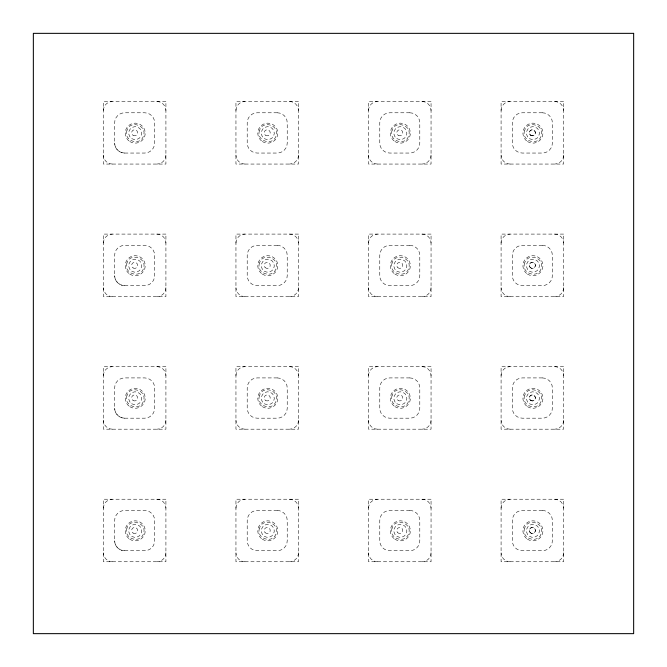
<?xml version="1.0" encoding="UTF-8"?>
<svg xmlns="http://www.w3.org/2000/svg" width="667" height="667" viewBox="0 0 667 667"><rect width="100%" height="100%" fill="white"/><g stroke="black" fill="none" stroke-linecap="round" stroke-linejoin="round"><path stroke-width="0.5" stroke-dasharray="3.33 2.5" d="M124.646 153.051L144.656 153.051A10.005 10.005 0 0 0 154.661 143.046L154.661 122.786A10.005 10.005 0 0 0 144.656 112.781L124.646 112.781A10.005 10.005 0 0 0 114.641 122.786L114.641 143.046A10.005 10.005 0 0 0 124.646 153.051A10.005 10.005 0 0 1 114.641 143.046M124.646 285.618L144.656 285.618A10.005 10.005 0 0 0 154.661 275.613L154.661 255.353A10.005 10.005 0 0 0 144.656 245.348L124.646 245.348A10.005 10.005 0 0 0 114.641 255.353L114.641 275.613A10.005 10.005 0 0 0 124.646 285.618A10.005 10.005 0 0 1 114.641 275.613M124.646 418.184L144.656 418.184A10.005 10.005 0 0 0 154.661 408.179L154.661 387.919A10.005 10.005 0 0 0 144.656 377.914L124.646 377.914A10.005 10.005 0 0 0 114.641 387.919L114.641 408.179A10.005 10.005 0 0 0 124.646 418.184A10.005 10.005 0 0 1 114.641 408.179M124.646 550.75L144.656 550.75A10.005 10.005 0 0 0 154.661 540.745L154.661 520.485A10.005 10.005 0 0 0 144.656 510.48L124.646 510.48A10.005 10.005 0 0 0 114.641 520.485L114.641 540.745A10.005 10.005 0 0 0 124.646 550.75A10.005 10.005 0 0 1 114.641 540.745M563.615 155.052A9.005 9.005 0 0 1 554.611 164.057M510.088 164.057A9.005 9.005 0 0 1 501.084 155.052M501.084 110.53A9.005 9.005 0 0 1 510.088 101.526M554.611 101.526A9.005 9.005 0 0 1 563.615 110.53M431.049 155.052A9.005 9.005 0 0 1 422.044 164.057M377.522 164.057A9.005 9.005 0 0 1 368.517 155.052M368.517 110.53A9.005 9.005 0 0 1 377.522 101.526M422.044 101.526A9.005 9.005 0 0 1 431.049 110.53M563.615 420.185A9.005 9.005 0 0 1 554.611 429.189M510.088 429.189A9.005 9.005 0 0 1 501.084 420.185M501.084 375.663A9.005 9.005 0 0 1 510.088 366.658M554.611 366.658A9.005 9.005 0 0 1 563.615 375.663M165.916 552.751A9.005 9.005 0 0 1 156.912 561.756M112.39 561.756A9.005 9.005 0 0 1 103.385 552.751M103.385 508.229A9.005 9.005 0 0 1 112.39 499.224M156.912 499.224A9.005 9.005 0 0 1 165.916 508.229M431.049 420.185A9.005 9.005 0 0 1 422.044 429.189M377.522 429.189A9.005 9.005 0 0 1 368.517 420.185M368.517 375.663A9.005 9.005 0 0 1 377.522 366.658M422.044 366.658A9.005 9.005 0 0 1 431.049 375.663M298.483 420.185A9.005 9.005 0 0 1 289.478 429.189M244.956 429.189A9.005 9.005 0 0 1 235.951 420.185M235.951 375.663A9.005 9.005 0 0 1 244.956 366.658M289.478 366.658A9.005 9.005 0 0 1 298.483 375.663M165.916 287.619A9.005 9.005 0 0 1 156.912 296.623M112.39 296.623A9.005 9.005 0 0 1 103.385 287.619M103.385 243.096A9.005 9.005 0 0 1 112.39 234.092M156.912 234.092A9.005 9.005 0 0 1 165.916 243.096M298.483 155.052A9.005 9.005 0 0 1 289.478 164.057M244.956 164.057A9.005 9.005 0 0 1 235.951 155.052M235.951 110.53A9.005 9.005 0 0 1 244.956 101.526M289.478 101.526A9.005 9.005 0 0 1 298.483 110.53M563.615 287.619A9.005 9.005 0 0 1 554.611 296.623M510.088 296.623A9.005 9.005 0 0 1 501.084 287.619M501.084 243.096A9.005 9.005 0 0 1 510.088 234.092M554.611 234.092A9.005 9.005 0 0 1 563.615 243.096M563.615 552.751A9.005 9.005 0 0 1 554.611 561.756M510.088 561.756A9.005 9.005 0 0 1 501.084 552.751M501.084 508.229A9.005 9.005 0 0 1 510.088 499.224M554.611 499.224A9.005 9.005 0 0 1 563.615 508.229M431.049 552.751A9.005 9.005 0 0 1 422.044 561.756M377.522 561.756A9.005 9.005 0 0 1 368.517 552.751M368.517 508.229A9.005 9.005 0 0 1 377.522 499.224M422.044 499.224A9.005 9.005 0 0 1 431.049 508.229M165.916 420.185A9.005 9.005 0 0 1 156.912 429.189M112.39 429.189A9.005 9.005 0 0 1 103.385 420.185M103.385 375.663A9.005 9.005 0 0 1 112.39 366.658M156.912 366.658A9.005 9.005 0 0 1 165.916 375.663M431.049 287.619A9.005 9.005 0 0 1 422.044 296.623M377.522 296.623A9.005 9.005 0 0 1 368.517 287.619M368.517 243.096A9.005 9.005 0 0 1 377.522 234.092M422.044 234.092A9.005 9.005 0 0 1 431.049 243.096M165.916 155.052A9.005 9.005 0 0 1 156.912 164.057M112.39 164.057A9.005 9.005 0 0 1 103.385 155.052M103.385 110.53A9.005 9.005 0 0 1 112.39 101.526M156.912 101.526A9.005 9.005 0 0 1 165.916 110.53M298.483 287.619A9.005 9.005 0 0 1 289.478 296.623M244.956 296.623A9.005 9.005 0 0 1 235.951 287.619M235.951 243.096A9.005 9.005 0 0 1 244.956 234.092M289.478 234.092A9.005 9.005 0 0 1 298.483 243.096M298.483 552.751A9.005 9.005 0 0 1 289.478 561.756M244.956 561.756A9.005 9.005 0 0 1 235.951 552.751M235.951 508.229A9.005 9.005 0 0 1 244.956 499.224M289.478 499.224A9.005 9.005 0 0 1 298.483 508.229M126.955 130.44C123.078 140.937 140.437 146.598 143.505 135.835C147.374 125.338 130.015 119.676 126.955 130.44M126.955 263.006C123.078 273.503 140.437 279.165 143.505 268.401C147.374 257.904 130.015 252.243 126.955 263.006M126.955 395.573C123.078 406.07 140.437 411.731 143.505 400.967C147.374 390.47 130.015 384.809 126.955 395.573M126.955 528.139C123.078 538.636 140.437 544.297 143.505 533.533C147.374 523.036 130.015 517.375 126.955 528.139M259.521 130.44C255.644 140.937 273.003 146.598 276.071 135.835C279.94 125.338 262.581 119.676 259.521 130.44M259.521 263.006C255.644 273.503 273.003 279.165 276.071 268.401C279.94 257.904 262.581 252.243 259.521 263.006M259.521 395.573C255.644 406.07 273.003 411.731 276.071 400.967C279.94 390.47 262.581 384.809 259.521 395.573M259.521 528.139C255.644 538.636 273.003 544.297 276.071 533.533C279.94 523.036 262.581 517.375 259.521 528.139M392.088 130.44C388.211 140.937 405.569 146.598 408.638 135.835C412.506 125.338 395.147 119.676 392.088 130.44M392.088 263.006C388.211 273.503 405.569 279.165 408.638 268.401C412.506 257.904 395.147 252.243 392.088 263.006M392.088 395.573C388.211 406.07 405.569 411.731 408.638 400.967C412.506 390.47 395.147 384.809 392.088 395.573M392.088 528.139C388.211 538.636 405.569 544.297 408.638 533.533C412.506 523.036 395.147 517.375 392.088 528.139M524.654 130.44C520.777 140.937 538.136 146.598 541.204 135.835C545.072 125.338 527.714 119.676 524.654 130.44M524.654 263.006C520.777 273.503 538.136 279.165 541.204 268.401C545.072 257.904 527.714 252.243 524.654 263.006M524.654 395.573C520.777 406.07 538.136 411.731 541.204 400.967C545.072 390.47 527.714 384.809 524.654 395.573M524.654 528.139C520.777 538.636 538.136 544.297 541.204 533.533C545.072 523.036 527.714 517.375 524.654 528.139M165.916 101.526L103.385 101.526L103.385 164.057L165.916 164.057L165.916 101.526M298.483 101.526L235.951 101.526L235.951 164.057L298.483 164.057L298.483 101.526M431.049 101.526L368.517 101.526L368.517 164.057L431.049 164.057L431.049 101.526M563.615 101.526L501.084 101.526L501.084 164.057L563.615 164.057L563.615 101.526M277.222 112.781L257.212 112.781A10.005 10.005 0 0 0 247.207 122.786L247.207 143.046A10.005 10.005 0 0 0 257.212 153.051L277.222 153.051A10.005 10.005 0 0 0 287.227 143.046L287.227 122.786A10.005 10.005 0 0 0 277.222 112.781M409.788 112.781L389.778 112.781A10.005 10.005 0 0 0 379.773 122.786L379.773 143.046A10.005 10.005 0 0 0 389.778 153.051L409.788 153.051A10.005 10.005 0 0 0 419.793 143.046L419.793 122.786A10.005 10.005 0 0 0 409.788 112.781M542.354 112.781L522.344 112.781A10.005 10.005 0 0 0 512.339 122.786L512.339 143.046A10.005 10.005 0 0 0 522.344 153.051L542.354 153.051A10.005 10.005 0 0 0 552.359 143.046L552.359 122.786A10.005 10.005 0 0 0 542.354 112.781M165.916 234.092L103.385 234.092L103.385 296.623L165.916 296.623L165.916 234.092M298.483 234.092L235.951 234.092L235.951 296.623L298.483 296.623L298.483 234.092M431.049 234.092L368.517 234.092L368.517 296.623L431.049 296.623L431.049 234.092M563.615 234.092L501.084 234.092L501.084 296.623L563.615 296.623L563.615 234.092M277.222 245.348L257.212 245.348A10.005 10.005 0 0 0 247.207 255.353L247.207 275.613A10.005 10.005 0 0 0 257.212 285.618L277.222 285.618A10.005 10.005 0 0 0 287.227 275.613L287.227 255.353A10.005 10.005 0 0 0 277.222 245.348M409.788 245.348L389.778 245.348A10.005 10.005 0 0 0 379.773 255.353L379.773 275.613A10.005 10.005 0 0 0 389.778 285.618L409.788 285.618A10.005 10.005 0 0 0 419.793 275.613L419.793 255.353A10.005 10.005 0 0 0 409.788 245.348M542.354 245.348L522.344 245.348A10.005 10.005 0 0 0 512.339 255.353L512.339 275.613A10.005 10.005 0 0 0 522.344 285.618L542.354 285.618A10.005 10.005 0 0 0 552.359 275.613L552.359 255.353A10.005 10.005 0 0 0 542.354 245.348M165.916 366.658L103.385 366.658L103.385 429.189L165.916 429.189L165.916 366.658M298.483 366.658L235.951 366.658L235.951 429.189L298.483 429.189L298.483 366.658M431.049 366.658L368.517 366.658L368.517 429.189L431.049 429.189L431.049 366.658M563.615 366.658L501.084 366.658L501.084 429.189L563.615 429.189L563.615 366.658M277.222 377.914L257.212 377.914A10.005 10.005 0 0 0 247.207 387.919L247.207 408.179A10.005 10.005 0 0 0 257.212 418.184L277.222 418.184A10.005 10.005 0 0 0 287.227 408.179L287.227 387.919A10.005 10.005 0 0 0 277.222 377.914M409.788 377.914L389.778 377.914A10.005 10.005 0 0 0 379.773 387.919L379.773 408.179A10.005 10.005 0 0 0 389.778 418.184L409.788 418.184A10.005 10.005 0 0 0 419.793 408.179L419.793 387.919A10.005 10.005 0 0 0 409.788 377.914M542.354 377.914L522.344 377.914A10.005 10.005 0 0 0 512.339 387.919L512.339 408.179A10.005 10.005 0 0 0 522.344 418.184L542.354 418.184A10.005 10.005 0 0 0 552.359 408.179L552.359 387.919A10.005 10.005 0 0 0 542.354 377.914M165.916 499.224L103.385 499.224L103.385 561.756L165.916 561.756L165.916 499.224M298.483 499.224L235.951 499.224L235.951 561.756L298.483 561.756L298.483 499.224M431.049 499.224L368.517 499.224L368.517 561.756L431.049 561.756L431.049 499.224M563.615 499.224L501.084 499.224L501.084 561.756L563.615 561.756L563.615 499.224M277.222 510.48L257.212 510.48A10.005 10.005 0 0 0 247.207 520.485L247.207 540.745A10.005 10.005 0 0 0 257.212 550.75L277.222 550.75A10.005 10.005 0 0 0 287.227 540.745L287.227 520.485A10.005 10.005 0 0 0 277.222 510.48M409.788 510.48L389.778 510.48A10.005 10.005 0 0 0 379.773 520.485L379.773 540.745A10.005 10.005 0 0 0 389.778 550.75L409.788 550.75A10.005 10.005 0 0 0 419.793 540.745L419.793 520.485A10.005 10.005 0 0 0 409.788 510.48M542.354 510.48L522.344 510.48A10.005 10.005 0 0 0 512.339 520.485L512.339 540.745A10.005 10.005 0 0 0 522.344 550.75L542.354 550.75A10.005 10.005 0 0 0 552.359 540.745L552.359 520.485A10.005 10.005 0 0 0 542.354 510.48M529.381 138.586A6.503 6.503 0 0 0 539.42 133.483A6.503 6.503 0 0 0 529.982 127.347A6.503 6.503 0 0 0 529.381 138.586M527.464 141.521A10.005 10.005 0 0 0 542.913 133.675A10.005 10.005 0 0 0 528.397 124.22A10.005 10.005 0 0 0 527.464 141.521M530.849 135.393A3.002 3.002 0 0 0 535.351 132.791A3.002 3.002 0 0 0 530.849 130.19A3.002 3.002 0 0 0 530.849 135.393M530.223 134.909A3.002 3.002 0 0 0 535.251 133.567A3.002 3.002 0 0 0 531.574 129.89A3.002 3.002 0 0 0 530.223 134.909M396.815 138.586A6.503 6.503 0 0 0 406.853 133.483A6.503 6.503 0 0 0 397.415 127.347A6.503 6.503 0 0 0 396.815 138.586M394.897 141.521A10.005 10.005 0 0 0 410.347 133.675A10.005 10.005 0 0 0 395.831 124.22A10.005 10.005 0 0 0 394.897 141.521M398.282 135.393A3.002 3.002 0 0 0 402.785 132.791A3.002 3.002 0 0 0 398.282 130.19A3.002 3.002 0 0 0 398.282 135.393M529.381 403.718A6.503 6.503 0 0 0 539.42 398.616A6.503 6.503 0 0 0 529.982 392.479A6.503 6.503 0 0 0 529.381 403.718M527.464 406.653A10.005 10.005 0 0 0 542.913 398.808A10.005 10.005 0 0 0 528.397 389.353A10.005 10.005 0 0 0 527.464 406.653M530.849 400.525A3.002 3.002 0 0 0 535.351 397.924A3.002 3.002 0 0 0 530.849 395.323A3.002 3.002 0 0 0 530.849 400.525M530.223 400.042A3.002 3.002 0 0 0 535.251 398.699A3.002 3.002 0 0 0 531.574 395.022A3.002 3.002 0 0 0 530.223 400.042M131.682 536.285A6.503 6.503 0 0 0 141.721 531.182A6.503 6.503 0 0 0 132.283 525.046A6.503 6.503 0 0 0 131.682 536.285M129.765 539.219A10.005 10.005 0 0 0 145.214 531.374A10.005 10.005 0 0 0 130.699 521.919A10.005 10.005 0 0 0 129.765 539.219M133.15 533.091A3.002 3.002 0 0 0 137.652 530.49A3.002 3.002 0 0 0 133.15 527.889A3.002 3.002 0 0 0 133.15 533.091M396.815 403.718A6.503 6.503 0 0 0 406.853 398.616A6.503 6.503 0 0 0 397.415 392.479A6.503 6.503 0 0 0 396.815 403.718M394.897 406.653A10.005 10.005 0 0 0 410.347 398.808A10.005 10.005 0 0 0 395.831 389.353A10.005 10.005 0 0 0 394.897 406.653M398.282 400.525A3.002 3.002 0 0 0 402.785 397.924A3.002 3.002 0 0 0 398.282 395.323A3.002 3.002 0 0 0 398.282 400.525M264.249 403.718A6.503 6.503 0 0 0 274.287 398.616A6.503 6.503 0 0 0 264.849 392.479A6.503 6.503 0 0 0 264.249 403.718M262.331 406.653A10.005 10.005 0 0 0 277.78 398.808A10.005 10.005 0 0 0 263.265 389.353A10.005 10.005 0 0 0 262.331 406.653M265.716 400.525A3.002 3.002 0 0 0 270.218 397.924A3.002 3.002 0 0 0 265.716 395.323A3.002 3.002 0 0 0 265.716 400.525M131.682 271.152A6.503 6.503 0 0 0 141.721 266.05A6.503 6.503 0 0 0 132.283 259.913A6.503 6.503 0 0 0 131.682 271.152M129.765 274.087A10.005 10.005 0 0 0 145.214 266.241A10.005 10.005 0 0 0 130.699 256.787A10.005 10.005 0 0 0 129.765 274.087M133.15 267.959A3.002 3.002 0 0 0 137.652 265.358A3.002 3.002 0 0 0 133.15 262.756A3.002 3.002 0 0 0 133.15 267.959M264.249 138.586A6.503 6.503 0 0 0 274.287 133.483A6.503 6.503 0 0 0 264.849 127.347A6.503 6.503 0 0 0 264.249 138.586M262.331 141.521A10.005 10.005 0 0 0 277.78 133.675A10.005 10.005 0 0 0 263.265 124.22A10.005 10.005 0 0 0 262.331 141.521M265.716 135.393A3.002 3.002 0 0 0 270.218 132.791A3.002 3.002 0 0 0 265.716 130.19A3.002 3.002 0 0 0 265.716 135.393M529.381 271.152A6.503 6.503 0 0 0 539.42 266.05A6.503 6.503 0 0 0 529.982 259.913A6.503 6.503 0 0 0 529.381 271.152M527.464 274.087A10.005 10.005 0 0 0 542.913 266.241A10.005 10.005 0 0 0 528.397 256.787A10.005 10.005 0 0 0 527.464 274.087M530.223 267.475A3.002 3.002 0 0 0 535.251 266.133A3.002 3.002 0 0 0 531.574 262.456A3.002 3.002 0 0 0 530.223 267.475A3.002 3.002 0 0 0 535.251 266.133A3.002 3.002 0 0 0 531.574 262.456A3.002 3.002 0 0 0 530.223 267.475M529.381 536.285A6.503 6.503 0 0 0 539.42 531.182A6.503 6.503 0 0 0 529.982 525.046A6.503 6.503 0 0 0 529.381 536.285M527.464 539.219A10.005 10.005 0 0 0 542.913 531.374A10.005 10.005 0 0 0 528.397 521.919A10.005 10.005 0 0 0 527.464 539.219M530.223 532.608A3.002 3.002 0 0 0 535.251 531.266A3.002 3.002 0 0 0 531.574 527.589A3.002 3.002 0 0 0 530.223 532.608A3.002 3.002 0 0 0 535.251 531.266A3.002 3.002 0 0 0 531.574 527.589A3.002 3.002 0 0 0 530.223 532.608M396.815 536.285A6.503 6.503 0 0 0 406.853 531.182A6.503 6.503 0 0 0 397.415 525.046A6.503 6.503 0 0 0 396.815 536.285M394.897 539.219A10.005 10.005 0 0 0 410.347 531.374A10.005 10.005 0 0 0 395.831 521.919A10.005 10.005 0 0 0 394.897 539.219M397.657 532.608A3.002 3.002 0 0 0 402.685 531.266A3.002 3.002 0 0 0 399.008 527.589A3.002 3.002 0 0 0 397.657 532.608M131.682 403.718A6.503 6.503 0 0 0 141.721 398.616A6.503 6.503 0 0 0 132.283 392.479A6.503 6.503 0 0 0 131.682 403.718M129.765 406.653A10.005 10.005 0 0 0 145.214 398.808A10.005 10.005 0 0 0 130.699 389.353A10.005 10.005 0 0 0 129.765 406.653M133.15 400.525A3.002 3.002 0 0 0 137.652 397.924A3.002 3.002 0 0 0 133.15 395.323A3.002 3.002 0 0 0 133.15 400.525M396.815 271.152A6.503 6.503 0 0 0 406.853 266.05A6.503 6.503 0 0 0 397.415 259.913A6.503 6.503 0 0 0 396.815 271.152M394.897 274.087A10.005 10.005 0 0 0 410.347 266.241A10.005 10.005 0 0 0 395.831 256.787A10.005 10.005 0 0 0 394.897 274.087M397.657 267.475A3.002 3.002 0 0 0 402.685 266.133A3.002 3.002 0 0 0 399.008 262.456A3.002 3.002 0 0 0 397.657 267.475M131.682 138.586A6.503 6.503 0 0 0 141.721 133.483A6.503 6.503 0 0 0 132.283 127.347A6.503 6.503 0 0 0 131.682 138.586M129.765 141.521A10.005 10.005 0 0 0 145.214 133.675A10.005 10.005 0 0 0 130.699 124.22A10.005 10.005 0 0 0 129.765 141.521M133.15 135.393A3.002 3.002 0 0 0 137.652 132.791A3.002 3.002 0 0 0 133.15 130.19A3.002 3.002 0 0 0 133.15 135.393M264.249 271.152A6.503 6.503 0 0 0 274.287 266.05A6.503 6.503 0 0 0 264.849 259.913A6.503 6.503 0 0 0 264.249 271.152M262.331 274.087A10.005 10.005 0 0 0 277.78 266.241A10.005 10.005 0 0 0 263.265 256.787A10.005 10.005 0 0 0 262.331 274.087M265.091 267.475A3.002 3.002 0 0 0 270.118 266.133A3.002 3.002 0 0 0 266.441 262.456A3.002 3.002 0 0 0 265.091 267.475M264.249 536.285A6.503 6.503 0 0 0 274.287 531.182A6.503 6.503 0 0 0 264.849 525.046A6.503 6.503 0 0 0 264.249 536.285M262.331 539.219A10.005 10.005 0 0 0 277.78 531.374A10.005 10.005 0 0 0 263.265 521.919A10.005 10.005 0 0 0 262.331 539.219M265.091 532.608A3.002 3.002 0 0 0 270.118 531.266A3.002 3.002 0 0 0 266.441 527.589A3.002 3.002 0 0 0 265.091 532.608"/><path stroke-width="1" d="M633.65 33.35L33.35 33.35L33.35 633.65L633.65 633.65L633.65 33.35"/></g></svg>
